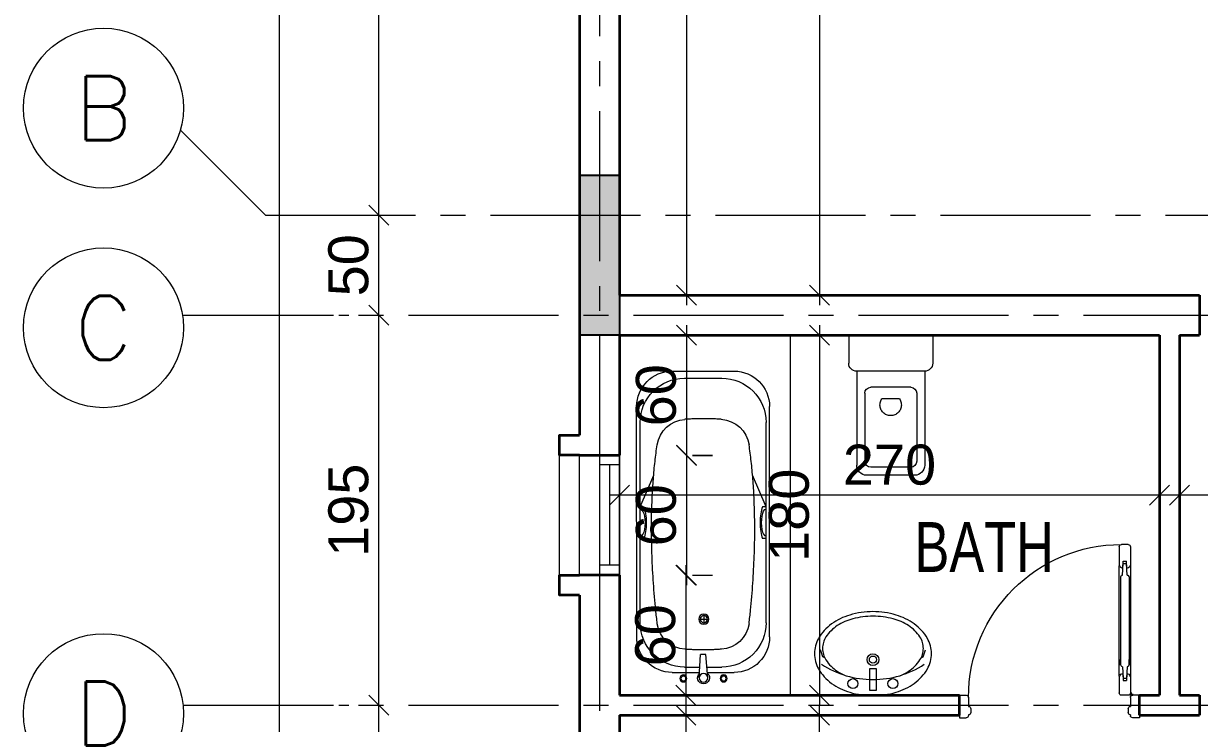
# Model space of a CAD drawing. Header units: millimetres. Extents: x -11627 to -10952, y 10244 to 10588.
# Drawn here: x -11402.12 to -11396.24, y 10465.58 to 10469.08 of the extents above; entities that cross this region are included whole.
import ezdxf
from ezdxf.enums import TextEntityAlignment as Align

# ---------------------------------------------------------------- set-up
doc = ezdxf.new("R2010")
doc.units = ezdxf.units.MM
doc.header["$PDMODE"] = 35
doc.linetypes.add('DOT', pattern=[0.25, 0, -0.25])
doc.linetypes.add('GROUND FLOOR XREF - option 3$0$FATHER FR$0$CENTER2', pattern=[1.125, 0.75, -0.125, 0.125, -0.125])
doc.layers.get('0').update_dxf_attribs({"lineweight": 5})
doc.layers.get('DEFPOINTS').update_dxf_attribs({"lineweight": 5})
for name, color, linetype, lineweight in [('A-AXIS LINE', 8, 'GROUND FLOOR XREF - option 3$0$FATHER FR$0$CENTER2', 0), ('A-AXIS TEXT', 54, 'Continuous', 9), ('A-GEN DIMS INTERNAL', 86, 'Continuous', 5), ('A-TEXT', 3, 'Continuous', 13), ('DIM IN', 191, 'Continuous', 5), ('DOORS', 30, 'Continuous', 9), ('PRO', 233, 'Continuous', 0), ('S-COL HATCH', 5, 'Continuous', 15), ('SANIT', 241, 'Continuous', 0), ('SYMBOLS LEVEL', 233, 'Continuous', 5), ('WALLS', 4, 'Continuous', 35), ('Window', 57, 'Continuous', 13)]:
    doc.layers.add(name, color=color, linetype=linetype, lineweight=lineweight)
doc.layers.add('col1', color=6, linetype='Continuous')
doc.styles.add('Axis-Circle', font='ROMANS.shx', dxfattribs={"height": 0.4})
doc.styles.add('GROUND FLOOR XREF - option 3$0$STYLE1', font='arial.ttf', dxfattribs={"height": 0.2})
doc.dimstyles.new('DIM 100', dxfattribs={"dimtxt": 0.2, "dimasz": 0.1, "dimexe": 0.15, "dimexo": 0.2, "dimgap": 0.05, "dimtad": 1, "dimdec": 0, "dimlfac": 100, "dimzin": 1, "dimdsep": 46, "dimtxsty": 'GROUND FLOOR XREF - option 3$0$STYLE1', "dimblk": 'OBLIQUE', "dimcen": 0.02, "dimdle": 0.05, "dimclrd": 256, "dimclre": 6, "dimclrt": 3, "dimadec": 1, "dimazin": 0, "dimtfac": 0.9, "dimtdec": 0, "dimtix": 1, "dimtofl": 0, "dimtmove": 2, "dimatfit": 3, "dimldrblk": 'ARCHTICK', "dimfxl": 1, "dimtolj": 1, "dimtzin": 12, "dimlwd": -1, "dimlwe": -1, "dimarcsym": 0})

# ---------------------------------------------------------------- blocks, each defined once
blk = doc.blocks.new('_Oblique')
at = {"color": 0, "linetype": 'ByBlock', "lineweight": -2}
blk.add_line((-0.5, -0.5), (0.5, 0.5), dxfattribs=at)
blk = doc.blocks.new('*D902')
at = {"layer": 'A-GEN DIMS INTERNAL', "transparency": 16777216}
blk.add_line((-11398.1414, 10472.2756), (-11398.1414, 10467.6756), dxfattribs=at)
at = {"layer": 'A-GEN DIMS INTERNAL', "color": 6, "linetype": 'DOT', "transparency": 16777216}
for p, q in [((-11398.2714, 10472.2256), (-11397.9914, 10472.2256)), ((-11398.4317, 10467.7256), (-11397.9914, 10467.7256))]:
    blk.add_line(p, q, dxfattribs=at)
at = {"layer": 'DEFPOINTS', "color": 0, "transparency": 16777216}
for p in [(-11398.4714, 10472.2256), (-11398.6317, 10467.7256), (-11398.1414, 10467.7256)]:
    blk.add_point(p, dxfattribs=at)
at = {"layer": 'A-GEN DIMS INTERNAL', "transparency": 16777216, "xscale": 0.1, "yscale": 0.1, "zscale": 0.1}
for p, rotation in [((-11398.1414, 10472.2256), 90), ((-11398.1414, 10467.7256), 270)]:
    blk.add_blockref('_Oblique', p, dxfattribs=dict(at, rotation=rotation))
at = {"layer": 'A-GEN DIMS INTERNAL', "color": 3, "transparency": 16777216, "insert": (-11398.2935, 10469.9756), "char_height": 0.2, "attachment_point": 5, "rotation": 90, "style": 'GROUND FLOOR XREF - option 3$0$STYLE1'}
blk.add_mtext('\\A1;450', dxfattribs=at)
blk = doc.blocks.new('_ArchTick')
at = {"color": 0, "linetype": 'ByBlock', "const_width": 0.15}
blk.add_lwpolyline([(-0.5, -0.5), (0.5, 0.5)], dxfattribs=at)
blk = doc.blocks.new('*D907')
at = {"layer": 'A-GEN DIMS INTERNAL', "transparency": 16777216}
blk.add_line((-11398.1414, 10467.5756), (-11398.1414, 10465.6756), dxfattribs=at)
at = {"layer": 'A-GEN DIMS INTERNAL', "color": 6, "linetype": 'DOT', "transparency": 16777216}
for p, q in [((-11397.9484, 10467.5256), (-11398.2914, 10467.5256)), ((-11397.9484, 10465.7256), (-11398.2914, 10465.7256))]:
    blk.add_line(p, q, dxfattribs=at)
at = {"layer": 'DEFPOINTS', "color": 0, "transparency": 16777216}
for p in [(-11397.7484, 10467.5256), (-11398.1414, 10465.7256), (-11397.7484, 10465.7256)]:
    blk.add_point(p, dxfattribs=at)
at = {"layer": 'A-GEN DIMS INTERNAL', "transparency": 16777216, "xscale": 0.1, "yscale": 0.1, "zscale": 0.1}
for p, rotation in [((-11398.1414, 10467.5256), 90), ((-11398.1414, 10465.7256), 270)]:
    blk.add_blockref('_Oblique', p, dxfattribs=dict(at, rotation=rotation))
at = {"layer": 'A-GEN DIMS INTERNAL', "color": 3, "transparency": 16777216, "insert": (-11398.2935, 10466.6256), "char_height": 0.2, "attachment_point": 5, "rotation": 90, "style": 'GROUND FLOOR XREF - option 3$0$STYLE1'}
blk.add_mtext('\\A1;180', dxfattribs=at)
blk = doc.blocks.new('D-P-10-80')
at = {"color": 0}
for p, q in [((0.04, 0.76), (0.04, 0.6753)), ((0.05, 0.77), (0.08, 0.77)), ((0.09, 0.76), (0.09, 0.6753)), ((0.0542, 0.6339), (0.0577, 0.6853)), ((0.0559, 0.6657), (0.0578, 0.6953)), ((0.0723, 0.6853), (0.0577, 0.6853)), ((0.0722, 0.6953), (0.0578, 0.6953)), ((0.0741, 0.6657), (0.0722, 0.6953)), ((0.0758, 0.6339), (0.0723, 0.6853)), ((0.043, 0.6753), (0.04, 0.6753)), ((0.04, 0.6753), (0.04, 0.1853)), ((0.0462, 0.6273), (0.0462, 0.2333)), ((0.0477, 0.6273), (0.0462, 0.6273)), ((0.0823, 0.6273), (0.0837, 0.6273)), ((0.0837, 0.6273), (0.0837, 0.2333)), ((0.087, 0.6753), (0.09, 0.6753)), ((0.09, 0.1853), (0.09, 0.6753)), ((0.0462, 0.2333), (0.0462, 0.2594)), ((0.0477, 0.2333), (0.0462, 0.2333)), ((0.0542, 0.2267), (0.0577, 0.1753)), ((0.0758, 0.2267), (0.0723, 0.1753)), ((0.0823, 0.2333), (0.0837, 0.2333)), ((0.0837, 0.2333), (0.0837, 0.2594)), ((0.043, 0.1853), (0.04, 0.1853)), ((0.04, 0.1853), (0.04, 0.11)), ((0.0559, 0.1949), (0.0578, 0.1653)), ((0.0723, 0.1753), (0.0577, 0.1753)), ((0.0722, 0.1653), (0.0578, 0.1653)), ((0.0741, 0.1949), (0.0722, 0.1653)), ((0.087, 0.1853), (0.09, 0.1853)), ((0.09, 0.1853), (0.09, 0.11)), ((0.0375, 0.1115), (0.0375, 0.1035)), ((0.0385, 0.1125), (0.039, 0.1125)), ((0.04, 0.1115), (0.04, 0.1025)), ((0, 0.1), (0.03, 0.1)), ((0, 0.1), (0, 0)), ((0.0275, 0.1015), (0.0275, 0.101)), ((0.0285, 0.1025), (0.0365, 0.1025)), ((0.0285, 0.1), (0.0375, 0.1)), ((0.0332, 0.1025), (0.0355, 0.1025)), ((0.0365, 0.1025), (0.0348, 0.1025)), ((0.0375, 0.1045), (0.0375, 0.1035)), ((0.0418, 0.1025), (0.0375, 0.1025)), ((0.0375, 0.1025), (0.0375, 0.0981)), ((0.04, 0.09), (0.04, 0.05)), ((0.05, 0.1), (0.08, 0.1)), ((0.76, 0.09), (0.76, 0.05)), ((0.8, 0.1), (0.77, 0.1)), ((0.8, 0.1), (0.8, 0)), ((0, 0), (0.03, 0)), ((0.04, 0.05), (0.04, 0.05)), ((0.04, 0.013), (0.04, 0.01)), ((0.05, 0.04), (0.05, 0.023)), ((0.75, 0.04), (0.75, 0.023)), ((0.76, 0.05), (0.76, 0.05)), ((0.76, 0.013), (0.76, 0.01)), ((0.8, 0), (0.77, 0))]:
    blk.add_line(p, q, dxfattribs=at)
for radius in [0.00367, 0.00201]:
    blk.add_circle((0.0375, 0.1025), radius, dxfattribs=at)
for centre, radius, start, end in [((0.05, 0.76), 0.01, 90, 180), ((0.08, 0.76), 0.01, 0, 90), ((0.08, 0.09), 0.68, 0, 90), ((0.053, 0.6753), 0.01, 180, 286.6378), ((0.0542, 0.6273), 0.00659, 89.3814, 180.0004), ((0.077, 0.6753), 0.01, 253.3622, 0), ((0.0757, 0.6273), 0.00659, 359.9999, 90.6186), ((0.0542, 0.2333), 0.00659, 179.9996, 270.6186), ((0.0757, 0.2333), 0.00659, 269.3814, 0.0001), ((0.053, 0.1853), 0.01, 73.3622, 180), ((0.077, 0.1853), 0.01, 0, 106.6378), ((0.0385, 0.1115), 0.001, 90, 180), ((0.039, 0.1115), 0.001, 0, 90), ((0.05, 0.11), 0.01, 180, 270), ((0.08, 0.11), 0.01, 270, 0), ((0.0285, 0.1015), 0.001, 90, 180), ((0.0285, 0.101), 0.001, 180, 270), ((0.03, 0.09), 0.01, 0, 90), ((0.0365, 0.1035), 0.001, 270, 0), ((0.0375, 0.1025), 0.0025, 270, 0), ((0.77, 0.09), 0.01, 90, 180), ((0.03, 0.01), 0.01, 270, 0), ((0.04, 0.04), 0.01, 0, 90), ((0.04, 0.023), 0.01, 270, 0), ((0.76, 0.04), 0.01, 90, 180), ((0.76, 0.023), 0.01, 180, 270), ((0.77, 0.01), 0.01, 180, 270)]:
    blk.add_arc(centre, radius, start, end, dxfattribs=at)
blk = doc.blocks.new('*D908')
at = {"layer": 'A-GEN DIMS INTERNAL', "color": 6, "linetype": 'DOT', "transparency": 16777216}
for p, q in [((-11399.1414, 10465.9256), (-11399.1414, 10466.8752)), ((-11396.4414, 10465.9256), (-11396.4414, 10466.8752))]:
    blk.add_line(p, q, dxfattribs=at)
at = {"layer": 'A-GEN DIMS INTERNAL', "transparency": 16777216}
blk.add_line((-11396.3914, 10466.7252), (-11399.1914, 10466.7252), dxfattribs=at)
at = {"layer": 'DEFPOINTS', "color": 0, "transparency": 16777216}
for p in [(-11399.1414, 10466.7252), (-11399.1414, 10465.7256), (-11396.4414, 10465.7256)]:
    blk.add_point(p, dxfattribs=at)
at = {"layer": 'A-GEN DIMS INTERNAL', "transparency": 16777216, "xscale": 0.1, "yscale": 0.1, "zscale": 0.1, "rotation": 180}
blk.add_blockref('_Oblique', (-11399.1414, 10466.7252), dxfattribs=at)
at = {"layer": 'A-GEN DIMS INTERNAL', "transparency": 16777216, "xscale": 0.1, "yscale": 0.1, "zscale": 0.1}
blk.add_blockref('_Oblique', (-11396.4414, 10466.7252), dxfattribs=at)
at = {"layer": 'A-GEN DIMS INTERNAL', "color": 3, "transparency": 16777216, "insert": (-11397.7914, 10466.8773), "char_height": 0.2, "attachment_point": 5, "style": 'GROUND FLOOR XREF - option 3$0$STYLE1'}
blk.add_mtext('\\A1;270', dxfattribs=at)
blk = doc.blocks.new('*D914')
at = {"layer": 'A-GEN DIMS INTERNAL', "color": 6, "linetype": 'DOT', "transparency": 16777216}
for p, q in [((-11396.3414, 10466.7256), (-11396.3414, 10466.8752)), ((-11395.1414, 10466.7256), (-11395.1414, 10466.8752))]:
    blk.add_line(p, q, dxfattribs=at)
at = {"layer": 'A-GEN DIMS INTERNAL', "transparency": 16777216}
blk.add_line((-11395.0914, 10466.7252), (-11396.3914, 10466.7252), dxfattribs=at)
at = {"layer": 'DEFPOINTS', "color": 0, "transparency": 16777216}
for p in [(-11396.3414, 10466.7252), (-11396.3414, 10466.5256), (-11395.1414, 10466.5256)]:
    blk.add_point(p, dxfattribs=at)
at = {"layer": 'A-GEN DIMS INTERNAL', "transparency": 16777216, "xscale": 0.1, "yscale": 0.1, "zscale": 0.1, "rotation": 180}
blk.add_blockref('_Oblique', (-11396.3414, 10466.7252), dxfattribs=at)
at = {"layer": 'A-GEN DIMS INTERNAL', "transparency": 16777216, "xscale": 0.1, "yscale": 0.1, "zscale": 0.1}
blk.add_blockref('_Oblique', (-11395.1414, 10466.7252), dxfattribs=at)
at = {"layer": 'A-GEN DIMS INTERNAL', "color": 3, "transparency": 16777216, "insert": (-11395.7414, 10466.8773), "char_height": 0.2, "attachment_point": 5, "style": 'GROUND FLOOR XREF - option 3$0$STYLE1'}
blk.add_mtext('\\A1;120', dxfattribs=at)
blk = doc.blocks.new('A$C1227080D')
at = {"layer": 'SYMBOLS LEVEL'}
blk.add_lwpolyline([(0.2925, 0.21, 0.131574), (0.272, 0.2865, 0.10661), (0.2068, 0.3585, 0.083598), (0.1157, 0.4032, 0.07239), (0, 0.42, 0.07239), (-0.1157, 0.4032, 0.083598), (-0.2068, 0.3585, 0.10661), (-0.272, 0.2865, 0.131574), (-0.2925, 0.21, 0.131574), (-0.272, 0.1335, 0.10661), (-0.2068, 0.0615, 0.083598), (-0.1157, 0.0168, 0.07239), (0, 0, 0.07239), (0.1157, 0.0168, 0.083598), (0.2068, 0.0615, 0.10661), (0.272, 0.1335, 0.131574)], format="xyb", close=True, dxfattribs=at)
for points in [[(0.1391, 0.1014, 0.040392), (0.1783, 0.1222, 0.107175), (0.2351, 0.1787, 0.144796), (0.2521, 0.2361, 0.144796), (0.2351, 0.2935, 0.107175), (0.1783, 0.35, 0.077612), (0.1006, 0.384, 0.064769), (0, 0.3971, 0.064769), (-0.1006, 0.384, 0.077612), (-0.1783, 0.35, 0.107175), (-0.2351, 0.2935, 0.144796), (-0.2521, 0.2361, 0.144796), (-0.2351, 0.1787, 0.107175), (-0.1783, 0.1222, 0.040392), (-0.1391, 0.1014, 0.064769)], [(-0.2565, 0.1567, 0.147437), (0, 0.0807, 0.147437), (0.2565, 0.1567)]]:
    blk.add_lwpolyline(points, format="xyb", dxfattribs=at)
for points in [[(-0.241, 0.1891), (-0.2508, 0.1945), (-0.2625, 0.2296)], [(0.241, 0.1891), (0.2508, 0.1945), (0.2625, 0.2296)]]:
    blk.add_lwpolyline(points, dxfattribs=at)
blk.add_lwpolyline([(-0.0171, 0.1345), (-0.0171, 0.0278), (0.0171, 0.0278), (0.0171, 0.1345)], close=True, dxfattribs=at)
for centre, radius in [((0, 0.18), 0.0297), ((0, 0.18), 0.018), ((-0.1, 0.06), 0.0251), ((0.1, 0.06), 0.0251)]:
    blk.add_circle(centre, radius, dxfattribs=at)
blk = doc.blocks.new('A$C29A4714D')
at = {"layer": 'SYMBOLS LEVEL'}
for p, q in [((-0.21, 0), (-0.21, -0.14)), ((-0.21, 0), (0.21, 0)), ((0.21, 0), (0.21, -0.14)), ((-0.17, -0.18), (0.17, -0.18)), ((-0.17, -0.18), (-0.17, -0.65)), ((0.17, -0.18), (0.17, -0.65)), ((-0.13, -0.29), (-0.13, -0.63)), ((-0.1, -0.26), (0.1, -0.26)), ((0.13, -0.29), (0.13, -0.63)), ((-0.0439, -0.3185), (0.0439, -0.3185)), ((-0.12, -0.7), (0.12, -0.7)), ((-0.1, -0.66), (0.1, -0.66))]:
    blk.add_line(p, q, dxfattribs=at)
blk.add_lwpolyline([(-0.0439, -0.3185, 0.054167), (-0.0494, -0.3285, 0.099427), (-0.0535, -0.3488, 0.099427), (-0.0494, -0.369, 0.098874), (-0.0378, -0.3862, 0.098102), (-0.0205, -0.3977, 0.097563), (0, -0.4017, 0.097563), (0.0205, -0.3977, 0.098102), (0.0378, -0.3862, 0.098874), (0.0494, -0.369, 0.099427), (0.0535, -0.3488, 0.099427), (0.0494, -0.3285, 0.054167), (0.0439, -0.3185, 0.098102)], format="xyb", dxfattribs=at)
for centre, radius, start, end in [((-0.17, -0.14), 0.04, 180, 270), ((0.17, -0.14), 0.04, 270, 0), ((-0.1, -0.29), 0.03, 90, 180), ((0.1, -0.29), 0.03, 0, 90), ((-0.1, -0.63), 0.03, 180, 270), ((0.1, -0.63), 0.03, 270, 0), ((-0.12, -0.65), 0.05, 180, 270), ((0.12, -0.65), 0.05, 270, 0)]:
    blk.add_arc(centre, radius, start, end, dxfattribs=at)
blk = doc.blocks.new('*D920')
at = {"layer": 'A-GEN DIMS INTERNAL', "transparency": 16777216}
blk.add_line((-11398.8061, 10472.2756), (-11398.8061, 10467.6756), dxfattribs=at)
at = {"layer": 'A-GEN DIMS INTERNAL', "color": 6, "linetype": 'DOT', "transparency": 16777216}
for p, q in [((-11398.9414, 10472.2256), (-11398.6561, 10472.2256)), ((-11398.776, 10467.7256), (-11398.6561, 10467.7256))]:
    blk.add_line(p, q, dxfattribs=at)
at = {"layer": 'DEFPOINTS', "color": 0, "transparency": 16777216}
for p in [(-11399.1414, 10472.2256), (-11398.976, 10467.7256), (-11398.8061, 10467.7256)]:
    blk.add_point(p, dxfattribs=at)
at = {"layer": 'A-GEN DIMS INTERNAL', "transparency": 16777216, "xscale": 0.1, "yscale": 0.1, "zscale": 0.1}
for p, rotation in [((-11398.8061, 10472.2256), 90), ((-11398.8061, 10467.7256), 270)]:
    blk.add_blockref('_Oblique', p, dxfattribs=dict(at, rotation=rotation))
at = {"layer": 'A-GEN DIMS INTERNAL', "color": 3, "transparency": 16777216, "insert": (-11398.9582, 10469.9756), "char_height": 0.2, "attachment_point": 5, "rotation": 90, "style": 'GROUND FLOOR XREF - option 3$0$STYLE1'}
blk.add_mtext('\\A1;450', dxfattribs=at)
blk = doc.blocks.new('*D921')
at = {"layer": 'A-GEN DIMS INTERNAL', "transparency": 16777216}
blk.add_line((-11398.8061, 10467.5756), (-11398.8061, 10466.8756), dxfattribs=at)
at = {"layer": 'A-GEN DIMS INTERNAL', "color": 6, "linetype": 'DOT', "transparency": 16777216}
for p, q in [((-11398.776, 10467.5256), (-11398.6561, 10467.5256)), ((-11398.776, 10466.9256), (-11398.6561, 10466.9256))]:
    blk.add_line(p, q, dxfattribs=at)
at = {"layer": 'DEFPOINTS', "color": 0, "transparency": 16777216}
for p in [(-11398.976, 10467.5256), (-11398.976, 10466.9256), (-11398.8061, 10466.9256)]:
    blk.add_point(p, dxfattribs=at)
at = {"layer": 'A-GEN DIMS INTERNAL', "transparency": 16777216, "xscale": 0.1, "yscale": 0.1, "zscale": 0.1}
for p, rotation in [((-11398.8061, 10467.5256), 90), ((-11398.8061, 10466.9256), 270)]:
    blk.add_blockref('_Oblique', p, dxfattribs=dict(at, rotation=rotation))
at = {"layer": 'A-GEN DIMS INTERNAL', "color": 3, "transparency": 16777216, "insert": (-11398.9582, 10467.2256), "char_height": 0.2, "attachment_point": 5, "rotation": 90, "style": 'GROUND FLOOR XREF - option 3$0$STYLE1'}
blk.add_mtext('\\A1;60', dxfattribs=at)
blk = doc.blocks.new('*D922')
at = {"layer": 'A-GEN DIMS INTERNAL', "transparency": 16777216}
blk.add_line((-11398.8061, 10466.9752), (-11398.8061, 10466.2756), dxfattribs=at)
at = {"layer": 'A-GEN DIMS INTERNAL', "color": 6, "linetype": 'DOT', "transparency": 16777216}
for p, q in [((-11398.776, 10466.9252), (-11398.6561, 10466.9252)), ((-11398.776, 10466.3256), (-11398.6561, 10466.3256))]:
    blk.add_line(p, q, dxfattribs=at)
at = {"layer": 'DEFPOINTS', "color": 0, "transparency": 16777216}
for p in [(-11398.976, 10466.9252), (-11398.976, 10466.3256), (-11398.8061, 10466.3256)]:
    blk.add_point(p, dxfattribs=at)
at = {"layer": 'A-GEN DIMS INTERNAL', "transparency": 16777216, "xscale": 0.1, "yscale": 0.1, "zscale": 0.1}
for p, rotation in [((-11398.8061, 10466.9252), 90), ((-11398.8061, 10466.3256), 270)]:
    blk.add_blockref('_Oblique', p, dxfattribs=dict(at, rotation=rotation))
at = {"layer": 'A-GEN DIMS INTERNAL', "color": 3, "transparency": 16777216, "insert": (-11398.9582, 10466.6254), "char_height": 0.2, "attachment_point": 5, "rotation": 90, "style": 'GROUND FLOOR XREF - option 3$0$STYLE1'}
blk.add_mtext('\\A1;60', dxfattribs=at)
blk = doc.blocks.new('*D923')
at = {"layer": 'A-GEN DIMS INTERNAL', "transparency": 16777216}
blk.add_line((-11398.8096, 10466.3756), (-11398.8096, 10465.6756), dxfattribs=at)
at = {"layer": 'A-GEN DIMS INTERNAL', "color": 6, "linetype": 'DOT', "transparency": 16777216}
for p, q in [((-11398.776, 10466.3256), (-11398.6596, 10466.3256)), ((-11398.776, 10465.7256), (-11398.6596, 10465.7256))]:
    blk.add_line(p, q, dxfattribs=at)
at = {"layer": 'DEFPOINTS', "color": 0, "transparency": 16777216}
for p in [(-11398.976, 10466.3256), (-11398.976, 10465.7256), (-11398.8096, 10465.7256)]:
    blk.add_point(p, dxfattribs=at)
at = {"layer": 'A-GEN DIMS INTERNAL', "transparency": 16777216, "xscale": 0.1, "yscale": 0.1, "zscale": 0.1}
for p, rotation in [((-11398.8096, 10466.3256), 90), ((-11398.8096, 10465.7256), 270)]:
    blk.add_blockref('_Oblique', p, dxfattribs=dict(at, rotation=rotation))
at = {"layer": 'A-GEN DIMS INTERNAL', "color": 3, "transparency": 16777216, "insert": (-11398.9617, 10466.0256), "char_height": 0.2, "attachment_point": 5, "rotation": 90, "style": 'GROUND FLOOR XREF - option 3$0$STYLE1'}
blk.add_mtext('\\A1;60', dxfattribs=at)
blk = doc.blocks.new('*D924')
at = {"layer": 'A-GEN DIMS INTERNAL', "transparency": 16777216}
blk.add_line((-11398.8096, 10465.6756), (-11398.8096, 10464.3756), dxfattribs=at)
at = {"layer": 'A-GEN DIMS INTERNAL', "color": 6, "linetype": 'DOT', "transparency": 16777216}
for p, q in [((-11398.776, 10465.6256), (-11398.6596, 10465.6256)), ((-11398.776, 10464.4256), (-11398.6596, 10464.4256))]:
    blk.add_line(p, q, dxfattribs=at)
at = {"layer": 'DEFPOINTS', "color": 0, "transparency": 16777216}
for p in [(-11398.976, 10465.6256), (-11398.976, 10464.4256), (-11398.8096, 10464.4256)]:
    blk.add_point(p, dxfattribs=at)
at = {"layer": 'A-GEN DIMS INTERNAL', "transparency": 16777216, "xscale": 0.1, "yscale": 0.1, "zscale": 0.1}
for p, rotation in [((-11398.8096, 10465.6256), 90), ((-11398.8096, 10464.4256), 270)]:
    blk.add_blockref('_Oblique', p, dxfattribs=dict(at, rotation=rotation))
at = {"layer": 'A-GEN DIMS INTERNAL', "color": 3, "transparency": 16777216, "insert": (-11398.9617, 10465.0256), "char_height": 0.2, "attachment_point": 5, "rotation": 90, "style": 'GROUND FLOOR XREF - option 3$0$STYLE1'}
blk.add_mtext('\\A1;120', dxfattribs=at)
blk = doc.blocks.new('*D932')
at = {"layer": 'A-GEN DIMS INTERNAL', "transparency": 16777216}
blk.add_line((-11398.1414, 10461.1756), (-11398.1414, 10465.6756), dxfattribs=at)
at = {"layer": 'A-GEN DIMS INTERNAL', "color": 6, "linetype": 'DOT', "transparency": 16777216}
for p, q in [((-11398.9414, 10465.6256), (-11397.9914, 10465.6256)), ((-11398.7239, 10461.2256), (-11397.9914, 10461.2256))]:
    blk.add_line(p, q, dxfattribs=at)
at = {"layer": 'DEFPOINTS', "color": 0, "transparency": 16777216}
for p in [(-11399.1414, 10465.6256), (-11398.1414, 10465.6256), (-11398.9239, 10461.2256)]:
    blk.add_point(p, dxfattribs=at)
at = {"layer": 'A-GEN DIMS INTERNAL', "transparency": 16777216, "xscale": 0.1, "yscale": 0.1, "zscale": 0.1}
for p, rotation in [((-11398.1414, 10465.6256), 90), ((-11398.1414, 10461.2256), 270)]:
    blk.add_blockref('_Oblique', p, dxfattribs=dict(at, rotation=rotation))
at = {"layer": 'A-GEN DIMS INTERNAL', "color": 3, "transparency": 16777216, "insert": (-11398.2935, 10463.4256), "char_height": 0.2, "attachment_point": 5, "rotation": 90, "style": 'GROUND FLOOR XREF - option 3$0$STYLE1'}
blk.add_mtext('\\A1;440', dxfattribs=at)
blk = doc.blocks.new('SDADADAA')
at = {"layer": 'PRO'}
for p, q in [((49.6527, 20.3426), (49.6527, 19.4426)), ((49.6527, 20.3426), (49.6527, 19.4426)), ((51.5527, 20.3426), (49.6527, 20.3426)), ((51.5527, 19.4426), (51.5527, 20.3426)), ((51.2451, 20.2522), (50.0291, 20.2522)), ((51.1703, 20.2335), (50.1132, 20.2335)), ((50.5587, 20.2335), (50.3904, 20.1624)), ((50.5587, 20.2335), (50.5587, 20.2143)), ((50.5726, 20.2335), (50.5726, 20.2308)), ((50.7109, 20.2335), (50.7109, 20.2308)), ((50.7248, 20.2335), (50.7248, 20.2143)), ((49.842, 20.0651), (49.842, 19.7377)), ((51.4322, 20.0651), (51.4322, 19.9204)), ((49.8794, 19.9996), (49.8794, 19.8032)), ((51.4041, 19.9996), (51.4041, 19.9189)), ((51.1513, 19.9246), (51.1513, 19.8708)), ((51.1244, 19.8977), (51.1781, 19.8977)), ((51.4618, 19.9221), (51.3386, 19.9153)), ((51.461, 19.8764), (51.3386, 19.8872)), ((51.4041, 19.8814), (51.4041, 19.8032)), ((51.4322, 19.8789), (51.4322, 19.7377)), ((50.5587, 19.5694), (50.3904, 19.6405)), ((50.7359, 19.5694), (50.1132, 19.5694)), ((50.5587, 19.5694), (50.5587, 19.5885)), ((50.5726, 19.5694), (50.5726, 19.5721)), ((50.7109, 19.5694), (50.7109, 19.5721)), ((50.7248, 19.5694), (50.7248, 19.5885)), ((51.1703, 19.5694), (50.7353, 19.5694)), ((50.7359, 19.5506), (50.0291, 19.5506)), ((51.2451, 19.5506), (50.7353, 19.5506)), ((49.6527, 19.4426), (51.5527, 19.4426))]:
    blk.add_line(p, q, dxfattribs=at)
for centre, radius in [((51.4643, 20.0057), 0.0185), ((51.4643, 20.0057), 0.0129), ((51.1513, 19.8977), 0.0269), ((51.1513, 19.8977), 0.0185), ((51.461, 19.8996), 0.0232), ((51.4643, 19.7935), 0.0185), ((51.4643, 19.7935), 0.0129)]:
    blk.add_circle(centre, radius, dxfattribs=at)
for centre, radius, start, end in [((50.0291, 20.0651), 0.1871, 90, 180), ((51.2451, 20.0651), 0.1871, 0, 90), ((50.1132, 19.9996), 0.2339, 90, 180), ((51.1703, 19.9996), 0.2339, 0, 90), ((50.2551, 19.9866), 0.159, 98.55641, 176.08629), ((51.1515, 19.9866), 0.159, 3.91371, 81.44359), ((51.461, 19.8996), 0.0316, 221.89956, 138.0583), ((50.1132, 19.8032), 0.2339, 180, 270), ((50.2551, 19.8162), 0.159, 183.91371, 261.44359), ((51.1703, 19.8032), 0.2339, 270, 0), ((51.1515, 19.8162), 0.159, 278.55641, 356.08629), ((50.0291, 19.7377), 0.1871, 180, 270), ((51.2451, 19.7377), 0.1871, 270, 0)]:
    blk.add_arc(centre, radius, start, end, dxfattribs=at)
for centre, major_axis, ratio, start_param, end_param in [((50.6418, 20.2335), (-0.1045, 0), 0.302474, 0.651895, 2.489698), ((50.6418, 20.2301), (0.0692, 0), 0.31892, 3.141593, 6.314743), ((51.0078, 19.9014), (0, 0.6913), 0.47861, 4.691856, 4.732463)]:
    blk.add_ellipse(centre, major_axis=major_axis, ratio=ratio, start_param=start_param, end_param=end_param, dxfattribs=at)
at = {"layer": 'PRO', "extrusion": (0, 0, -1)}
for centre, major_axis, ratio, start_param, end_param in [((50.6418, 19.5694), (0.1045, 0), 0.302474, 3.793487, 5.631291), ((50.6418, 19.5728), (-0.0692, 0), 0.31892, 0, 3.173151)]:
    blk.add_ellipse(centre, major_axis=major_axis, ratio=ratio, start_param=start_param, end_param=end_param, dxfattribs=at)
at = {"layer": 'PRO'}
for points, weights in [([(51.1751, 20.1439), (50.6418, 20.2056), (50.2314, 20.1439)], [1, 0.94315169686, 1]), ([(50.0964, 19.8054), (50.0899, 19.9014), (50.0964, 19.9975)], [1, 0.992545863237, 1]), ([(51.3101, 19.8054), (51.3167, 19.9014), (51.3101, 19.9975)], [1, 0.992545863236, 1]), ([(51.1751, 19.659), (50.6418, 19.5973), (50.2314, 19.659)], [1, 0.94315169686, 1])]:
    blk.add_rational_spline(points, weights, degree=2, dxfattribs=at)
blk = doc.blocks.new('Axis-Circle')
at = {"color": 0}
blk.add_circle((0, 0), 0.4, dxfattribs=at)
at = {"color": 4, "style": 'Axis-Circle'}
blk.add_attdef('NO', text='', height=0.32, dxfattribs=at).set_placement((0, 0), align=Align.MIDDLE_CENTER)
blk = doc.blocks.new('*D673')
at = {"layer": 'A-GEN DIMS INTERNAL', "transparency": 16777216}
blk.add_line((-11397.7878, 10472.4756), (-11397.7878, 10450.1756), dxfattribs=at)
at = {"layer": 'A-GEN DIMS INTERNAL', "color": 6, "linetype": 'DOT', "transparency": 16777216}
for p, q in [((-11396.4867, 10472.4256), (-11397.9378, 10472.4256)), ((-11396.4867, 10450.2256), (-11397.9378, 10450.2256))]:
    blk.add_line(p, q, dxfattribs=at)
at = {"layer": 'DEFPOINTS', "color": 0, "transparency": 16777216}
for p in [(-11396.2867, 10472.4256), (-11397.7878, 10450.2256), (-11396.2867, 10450.2256)]:
    blk.add_point(p, dxfattribs=at)
at = {"layer": 'A-GEN DIMS INTERNAL', "transparency": 16777216, "xscale": 0.1, "yscale": 0.1, "zscale": 0.1}
for p, rotation in [((-11397.7878, 10472.4256), 90), ((-11397.7878, 10450.2256), 270)]:
    blk.add_blockref('_Oblique', p, dxfattribs=dict(at, rotation=rotation))
at = {"layer": 'A-GEN DIMS INTERNAL', "color": 3, "transparency": 16777216, "insert": (-11397.9399, 10461.3256), "char_height": 0.2, "attachment_point": 5, "rotation": 90, "style": 'GROUND FLOOR XREF - option 3$0$STYLE1'}
blk.add_mtext('\\A1;2220', dxfattribs=at)
blk = doc.blocks.new('*D677')
at = {"layer": 'A-GEN DIMS INTERNAL', "transparency": 16777216}
blk.add_line((-11397.2893, 10461.0756), (-11397.2893, 10465.7256), dxfattribs=at)
at = {"layer": 'A-GEN DIMS INTERNAL', "color": 6, "linetype": 'DOT', "transparency": 16777216}
for p, q in [((-11397.4893, 10465.6756), (-11397.4393, 10465.6756)), ((-11397.4893, 10461.1256), (-11397.4393, 10461.1256))]:
    blk.add_line(p, q, dxfattribs=at)
at = {"layer": 'DEFPOINTS', "color": 0, "transparency": 16777216}
for p in [(-11397.2893, 10465.6756), (-11397.2893, 10465.6756), (-11397.2893, 10461.1256)]:
    blk.add_point(p, dxfattribs=at)
at = {"layer": 'A-GEN DIMS INTERNAL', "transparency": 16777216, "xscale": 0.1, "yscale": 0.1, "zscale": 0.1}
for p, rotation in [((-11397.2893, 10465.6756), 90), ((-11397.2893, 10461.1256), 270)]:
    blk.add_blockref('_Oblique', p, dxfattribs=dict(at, rotation=rotation))
at = {"layer": 'A-GEN DIMS INTERNAL', "color": 3, "transparency": 16777216, "insert": (-11397.441, 10463.4006), "char_height": 0.2, "attachment_point": 5, "rotation": 90, "style": 'GROUND FLOOR XREF - option 3$0$STYLE1'}
blk.add_mtext('\\A1;455', dxfattribs=at)
blk = doc.blocks.new('*D678')
at = {"layer": 'A-GEN DIMS INTERNAL', "transparency": 16777216}
blk.add_line((-11397.2893, 10465.6256), (-11397.2893, 10467.6756), dxfattribs=at)
at = {"layer": 'A-GEN DIMS INTERNAL', "color": 6, "linetype": 'DOT', "transparency": 16777216}
for p, q in [((-11397.4893, 10467.6256), (-11397.4393, 10467.6256)), ((-11397.4893, 10465.6756), (-11397.4393, 10465.6756))]:
    blk.add_line(p, q, dxfattribs=at)
at = {"layer": 'DEFPOINTS', "color": 0, "transparency": 16777216}
for p in [(-11397.2893, 10467.6256), (-11397.2893, 10467.6256), (-11397.2893, 10465.6756)]:
    blk.add_point(p, dxfattribs=at)
at = {"layer": 'A-GEN DIMS INTERNAL', "transparency": 16777216, "xscale": 0.1, "yscale": 0.1, "zscale": 0.1}
for p, rotation in [((-11397.2893, 10467.6256), 90), ((-11397.2893, 10465.6756), 270)]:
    blk.add_blockref('_Oblique', p, dxfattribs=dict(at, rotation=rotation))
at = {"layer": 'A-GEN DIMS INTERNAL', "color": 3, "transparency": 16777216, "insert": (-11397.4414, 10466.6506), "char_height": 0.2, "attachment_point": 5, "rotation": 90, "style": 'GROUND FLOOR XREF - option 3$0$STYLE1'}
blk.add_mtext('\\A1;195', dxfattribs=at)
blk = doc.blocks.new('*D679')
at = {"layer": 'A-GEN DIMS INTERNAL', "color": 6, "linetype": 'DOT', "transparency": 16777216}
for p, q in [((-11397.4893, 10468.1256), (-11397.4393, 10468.1256)), ((-11397.4893, 10467.6256), (-11397.4393, 10467.6256))]:
    blk.add_line(p, q, dxfattribs=at)
at = {"layer": 'A-GEN DIMS INTERNAL', "transparency": 16777216}
blk.add_line((-11397.2893, 10467.5756), (-11397.2893, 10468.1756), dxfattribs=at)
at = {"layer": 'DEFPOINTS', "color": 0, "transparency": 16777216}
for p in [(-11397.2893, 10468.1256), (-11397.2893, 10468.1256), (-11397.2893, 10467.6256)]:
    blk.add_point(p, dxfattribs=at)
at = {"layer": 'A-GEN DIMS INTERNAL', "transparency": 16777216, "xscale": 0.1, "yscale": 0.1, "zscale": 0.1}
for p, rotation in [((-11397.2893, 10468.1256), 90), ((-11397.2893, 10467.6256), 270)]:
    blk.add_blockref('_Oblique', p, dxfattribs=dict(at, rotation=rotation))
at = {"layer": 'A-GEN DIMS INTERNAL', "color": 3, "transparency": 16777216, "insert": (-11397.4414, 10467.8756), "char_height": 0.2, "attachment_point": 5, "rotation": 90, "style": 'GROUND FLOOR XREF - option 3$0$STYLE1'}
blk.add_mtext('\\A1;50', dxfattribs=at)
blk = doc.blocks.new('*D680')
at = {"layer": 'A-GEN DIMS INTERNAL', "transparency": 16777216}
blk.add_line((-11397.2893, 10468.0756), (-11397.2893, 10472.3756), dxfattribs=at)
at = {"layer": 'A-GEN DIMS INTERNAL', "color": 6, "linetype": 'DOT', "transparency": 16777216}
for p, q in [((-11397.4893, 10472.3256), (-11397.4393, 10472.3256)), ((-11397.4893, 10468.1256), (-11397.4393, 10468.1256))]:
    blk.add_line(p, q, dxfattribs=at)
at = {"layer": 'DEFPOINTS', "color": 0, "transparency": 16777216}
for p in [(-11397.2893, 10472.3256), (-11397.2893, 10472.3256), (-11397.2893, 10468.1256)]:
    blk.add_point(p, dxfattribs=at)
at = {"layer": 'A-GEN DIMS INTERNAL', "transparency": 16777216, "xscale": 0.1, "yscale": 0.1, "zscale": 0.1}
for p, rotation in [((-11397.2893, 10472.3256), 90), ((-11397.2893, 10468.1256), 270)]:
    blk.add_blockref('_Oblique', p, dxfattribs=dict(at, rotation=rotation))
at = {"layer": 'A-GEN DIMS INTERNAL', "color": 3, "transparency": 16777216, "insert": (-11397.4414, 10470.2256), "char_height": 0.2, "attachment_point": 5, "rotation": 90, "style": 'GROUND FLOOR XREF - option 3$0$STYLE1'}
blk.add_mtext('\\A1;420', dxfattribs=at)
blk = doc.blocks.new('gcol')
at = {"layer": 'S-COL HATCH', "linetype": 'Continuous'}
h = blk.add_hatch(color=256, dxfattribs=at)
h.dxf.hatch_style = 1
h.paths.add_polyline_path([(42.6393, 18.1), (42.8393, 18.1), (42.8393, 17.3), (42.6393, 17.3)])
at = {"layer": 'col1'}
blk.add_lwpolyline([(42.6393, 18.1), (42.8393, 18.1), (42.8393, 17.3), (42.6393, 17.3)], close=True, dxfattribs=at)
blk = doc.blocks.new('TGTGTGTGTGTGTG')
at = {"layer": 'A-AXIS LINE'}
for p, q in [((-11396.1867, 10474.272), (-11396.1867, 10449.6118)), ((-11397.857, 10468.1256), (-11398.2823, 10468.5509)), ((-11397.857, 10468.1256), (-11373.8915, 10468.1256)), ((-11398.2667, 10467.6256), (-11373.8915, 10467.6256)), ((-11398.2667, 10465.6756), (-11373.8915, 10465.6756))]:
    blk.add_line(p, q, dxfattribs=at)
at = {"layer": 'A-AXIS TEXT'}
ref = blk.add_blockref('Axis-Circle', (-11398.6667, 10468.6616), dxfattribs=at)
ref.add_attrib('NO', 'B', dxfattribs={"layer": '0', "color": 30, "height": 0.32, "style": 'Axis-Circle'}).set_placement((-11398.6667, 10468.6616), align=Align.MIDDLE_CENTER)
ref = blk.add_blockref('Axis-Circle', (-11398.6667, 10467.5632), dxfattribs=at)
ref.add_attrib('NO', 'C', dxfattribs={"layer": '0', "color": 30, "height": 0.32, "style": 'Axis-Circle'}).set_placement((-11398.6667, 10467.5632), align=Align.MIDDLE_CENTER)
ref = blk.add_blockref('Axis-Circle', (-11398.6667, 10465.6334), dxfattribs=at)
ref.add_attrib('NO', 'D', dxfattribs={"layer": '0', "color": 30, "height": 0.32, "style": 'Axis-Circle'}).set_placement((-11398.6667, 10465.6334), align=Align.MIDDLE_CENTER)
at = {"layer": 'A-GEN DIMS INTERNAL'}
for base, p1, p2, picture, middle in [((-11397.7878, 10450.2256), (-11396.2867, 10472.4256), (-11396.2867, 10450.2256), '*D673', (-11397.9399, 10461.3256)), ((-11397.2893, 10472.3256), (-11397.2893, 10468.1256), (-11397.2893, 10472.3256), '*D680', (-11397.4414, 10470.2256)), ((-11397.2893, 10468.1256), (-11397.2893, 10467.6256), (-11397.2893, 10468.1256), '*D679', (-11397.4414, 10467.8756)), ((-11397.2893, 10467.6256), (-11397.2893, 10465.6756), (-11397.2893, 10467.6256), '*D678', (-11397.4414, 10466.6506)), ((-11397.2893, 10465.6756), (-11397.2893, 10461.1256), (-11397.2893, 10465.6756), '*D677', (-11397.441, 10463.4006))]:
    dim = blk.add_linear_dim(base=base, p1=p1, p2=p2, angle=90, dimstyle='DIM 100', dxfattribs=at)
    dim.commit()
    dim.dimension.update_dxf_attribs({"geometry": picture, "text_midpoint": middle})

msp = doc.modelspace()

# ---------------------------------------------------------------- linework, layer by layer
at = {"layer": 'SANIT'}
msp.add_line((-11399.4414, 10466.3256), (-11399.4414, 10466.9256), dxfattribs=at)
at = {"layer": 'WALLS'}
for p, q in [((-11399.3414, 10472.4256), (-11399.3414, 10467.0256)), ((-11399.1414, 10472.2256), (-11399.1414, 10467.7256)), ((-11399.1414, 10467.7256), (-11396.2414, 10467.7256)), ((-11396.2414, 10467.7256), (-11396.2414, 10467.5256)), ((-11399.1414, 10467.5256), (-11396.4414, 10467.5256)), ((-11399.1414, 10467.5256), (-11399.1414, 10466.9256)), ((-11396.4414, 10467.5256), (-11396.4414, 10465.7256)), ((-11396.3414, 10467.5256), (-11396.2414, 10467.5256)), ((-11396.3414, 10467.5256), (-11396.3414, 10465.7256)), ((-11399.3414, 10466.9256), (-11399.1414, 10466.9256)), ((-11399.1414, 10466.3256), (-11399.3414, 10466.3256)), ((-11399.1414, 10466.3256), (-11399.1414, 10465.7256)), ((-11399.3414, 10466.2256), (-11399.3414, 10464.4256)), ((-11399.1414, 10465.7256), (-11397.4414, 10465.7256)), ((-11397.4414, 10465.6256), (-11397.4414, 10465.7256)), ((-11396.5414, 10465.7256), (-11396.4414, 10465.7256)), ((-11396.5414, 10465.6256), (-11396.5414, 10465.7256)), ((-11396.3414, 10465.7256), (-11396.2414, 10465.7256)), ((-11396.2414, 10465.7256), (-11396.2414, 10465.6256)), ((-11399.1414, 10465.6256), (-11399.1414, 10464.4256)), ((-11399.1414, 10465.6256), (-11397.4414, 10465.6256)), ((-11396.5414, 10465.6256), (-11396.2414, 10465.6256))]:
    msp.add_line(p, q, dxfattribs=at)
for points in [[(-11399.3414, 10466.9256), (-11399.4414, 10466.9256), (-11399.4414, 10467.0256), (-11399.3414, 10467.0256)], [(-11399.3414, 10466.2256), (-11399.4414, 10466.2256), (-11399.4414, 10466.3256), (-11399.3414, 10466.3256)]]:
    msp.add_lwpolyline(points, dxfattribs=at)
at = {"layer": 'Window'}
for p, q in [((-11399.3414, 10466.3256), (-11399.3414, 10466.9256)), ((-11399.2414, 10466.9256), (-11399.2414, 10466.3256)), ((-11399.1414, 10466.9256), (-11399.1414, 10466.3256)), ((-11399.2414, 10466.8795), (-11399.1414, 10466.8795)), ((-11399.1914, 10466.8795), (-11399.1914, 10466.3774)), ((-11399.2414, 10466.3774), (-11399.1414, 10466.3774))]:
    msp.add_line(p, q, dxfattribs=at)

# ---------------------------------------------------------------- block references
msp.add_blockref('gcol', (-11441.9807, 10450.2256))
at = {"xscale": -0.947368471628231, "yscale": 0.947368471628231, "zscale": 0.947368471628231, "rotation": 90.01872135257739}
msp.add_blockref('SDADADAA', (-11379.8849, 10514.5712, 0), dxfattribs=at)
at = {"layer": 'DIM IN'}
msp.add_blockref('TGTGTGTGTGTGTG', (-3.0547, 0), dxfattribs=at)
at = {"layer": 'DOORS', "xscale": -1.12499999999995, "yscale": 1.12499999999995, "zscale": 1.12499999999995}
msp.add_blockref('D-P-10-80', (-11396.5414, 10465.6131), dxfattribs=at)
at = {"layer": 'SANIT', "xscale": -1}
msp.add_blockref('A$C29A4714D', (-11397.7855, 10467.5256), dxfattribs=at)
at = {"layer": 'WALLS'}
msp.add_blockref('A$C1227080D', (-11397.8741, 10465.7235), dxfattribs=at)

# ---------------------------------------------------------------- texts
at = {"layer": 'A-TEXT', "style": 'GROUND FLOOR XREF - option 3$0$STYLE1', "width": 0.75}
msp.add_text('BATH', height=0.24942, dxfattribs=at).set_placement((-11397.6662, 10466.342))

# ---------------------------------------------------------------- dimensions: what is measured, and where the dimension line sits
at = {"layer": 'A-GEN DIMS INTERNAL'}
for base, p1, p2, angle, picture, middle in [((-11398.8061, 10467.7256), (-11399.1414, 10472.2256), (-11398.976, 10467.7256), 90, '*D920', (-11398.9582, 10469.9756)), ((-11398.1414, 10467.7256), (-11398.4714, 10472.2256), (-11398.6317, 10467.7256), 90, '*D902', (-11398.2935, 10469.9756)), ((-11398.8061, 10466.9256), (-11398.976, 10467.5256), (-11398.976, 10466.9256), 90, '*D921', (-11398.9582, 10467.2256)), ((-11398.1414, 10465.7256), (-11397.7484, 10467.5256), (-11397.7484, 10465.7256), 270, '*D907', (-11398.2935, 10466.6256)), ((-11399.1414, 10466.7252), (-11396.4414, 10465.7256), (-11399.1414, 10465.7256), 180, '*D908', (-11397.7914, 10466.8773)), ((-11396.3414, 10466.7252), (-11395.1414, 10466.5256), (-11396.3414, 10466.5256), 180, '*D914', (-11395.7414, 10466.8773)), ((-11398.8061, 10466.3256), (-11398.976, 10466.9252), (-11398.976, 10466.3256), 90, '*D922', (-11398.9582, 10466.6254)), ((-11398.8096, 10465.7256), (-11398.976, 10466.3256), (-11398.976, 10465.7256), 90, '*D923', (-11398.9617, 10466.0256)), ((-11398.1414, 10465.6256), (-11398.9239, 10461.2256), (-11399.1414, 10465.6256), 90, '*D932', (-11398.2935, 10463.4256)), ((-11398.8096, 10464.4256), (-11398.976, 10465.6256), (-11398.976, 10464.4256), 90, '*D924', (-11398.9617, 10465.0256))]:
    dim = msp.add_linear_dim(base=base, p1=p1, p2=p2, angle=angle, dimstyle='DIM 100', dxfattribs=at)
    dim.commit()
    dim.dimension.update_dxf_attribs({"geometry": picture, "text_midpoint": middle})

doc.saveas('drawing.dxf')
